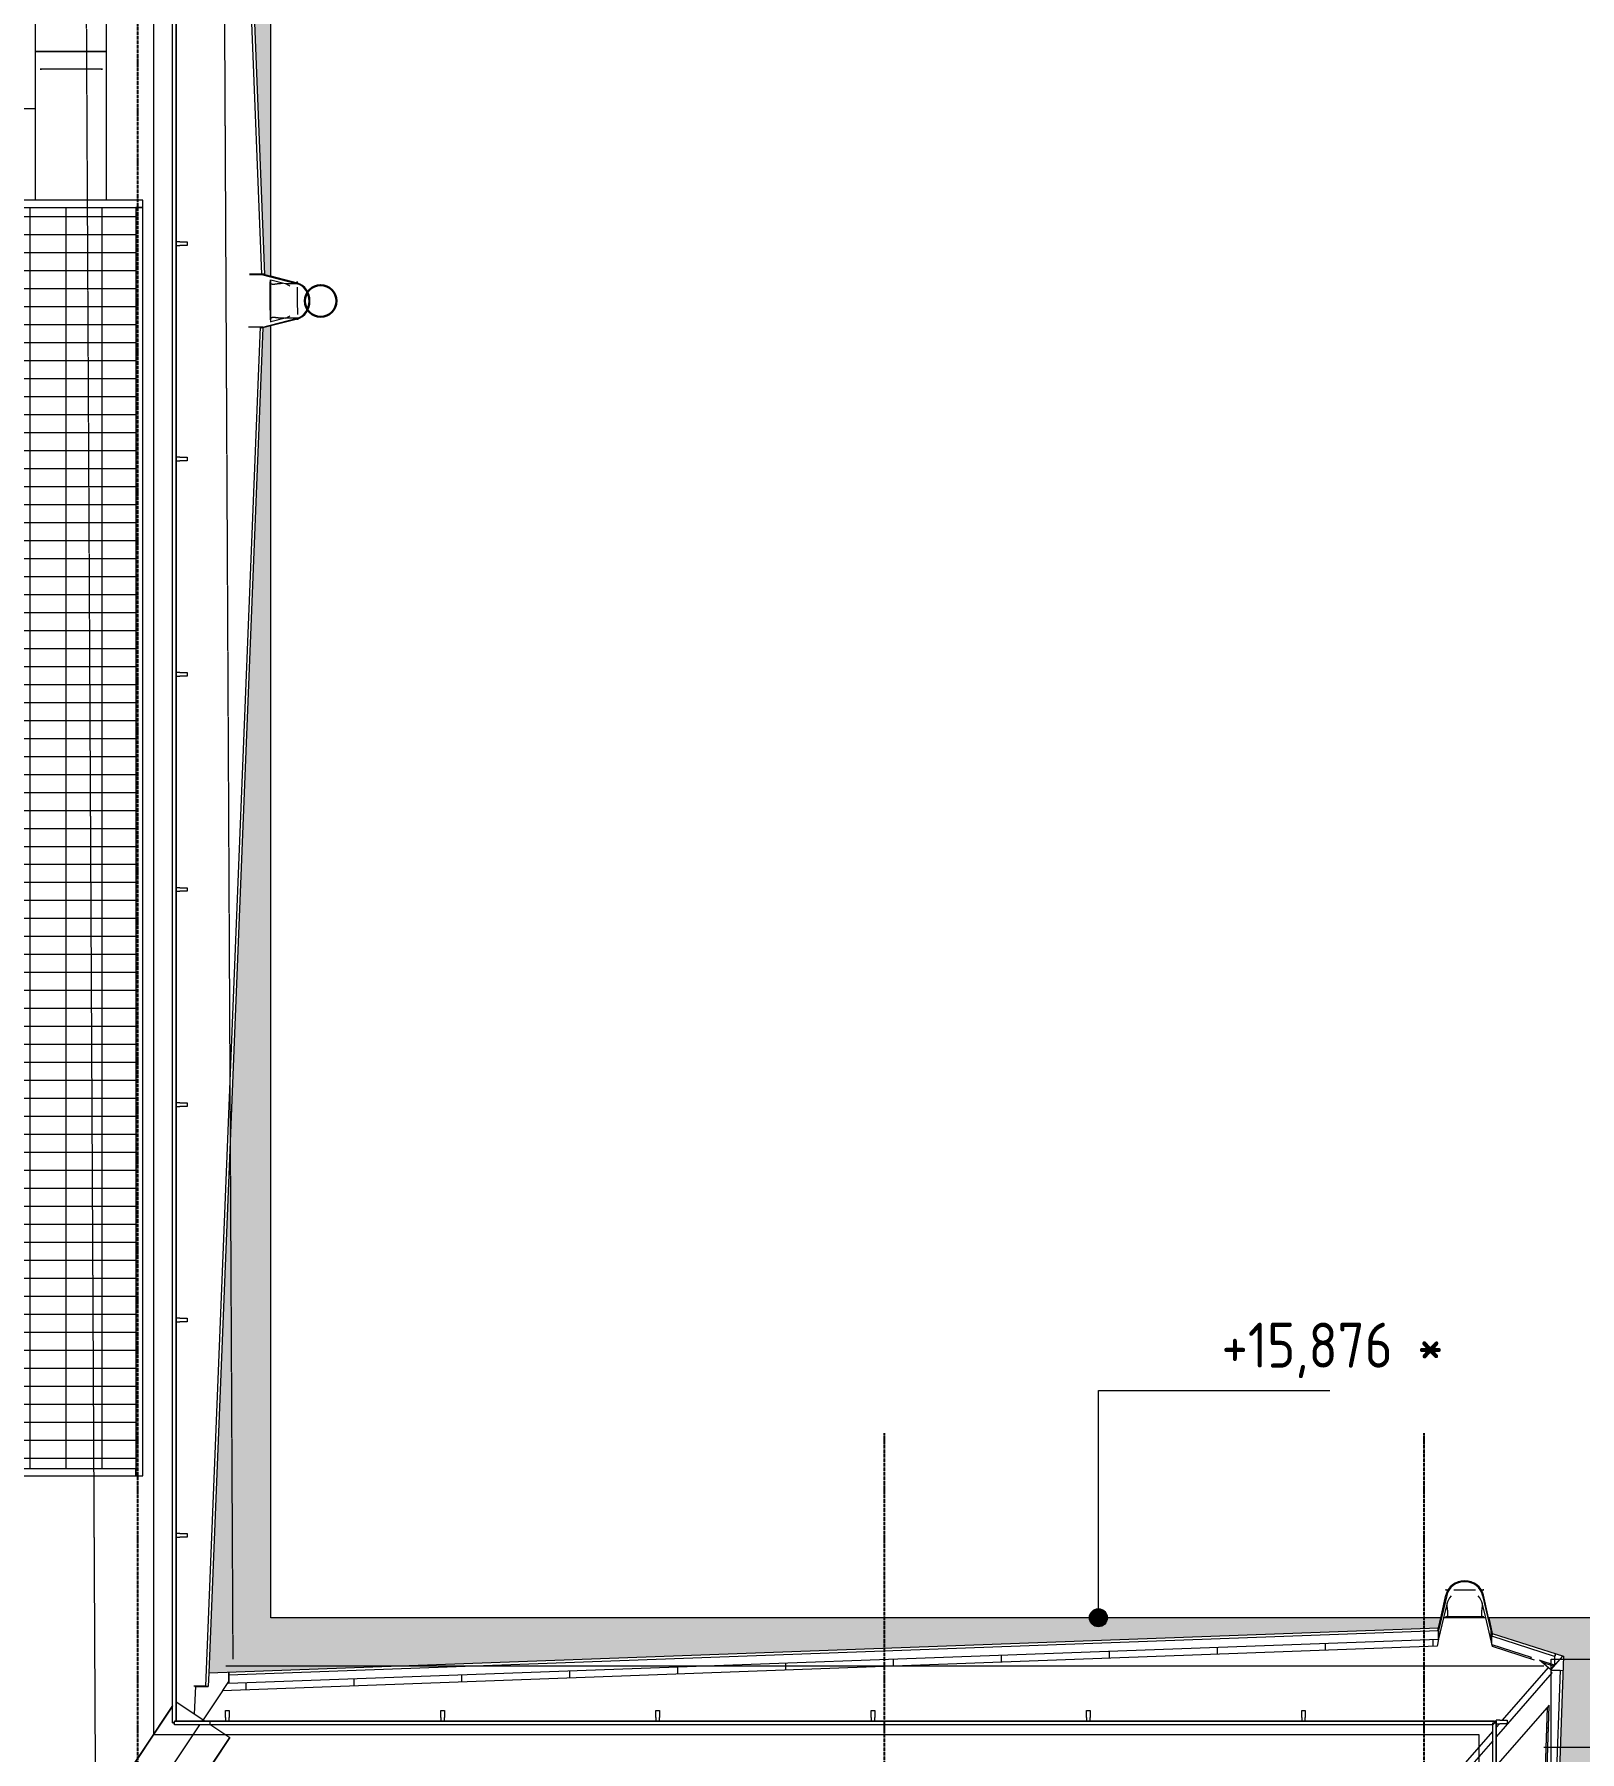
# Model space of a CAD drawing. Header units: millimetres. Extents: x -99936 to 523262, y -63190 to 327013.
# Drawn here: x 421342 to 429933, y 20264 to 29809 of the extents above; entities that cross this region are included whole.
import ezdxf

# ---------------------------------------------------------------- set-up
doc = ezdxf.new("R2010")
doc.units = ezdxf.units.MM
doc.linetypes.add('ADSK_Линия сетки', pattern=[25, 20, -2.5, 0, -2.5])
doc.linetypes.add('ADSK_Штриховая_ш3 п1_5', pattern=[4.5, 3, -1.5])
for name, color, linetype, lineweight in [('0_АР', 8, 'Continuous', 20), ('Антураж', 7, 'Continuous', 18), ('Ограждение', 251, 'Continuous', 18)]:
    doc.layers.add(name, color=color, linetype=linetype, lineweight=lineweight)
doc.layers.add('Обобщенные модели', color=5, linetype='Continuous', lineweight=18, true_color=0x0000ff)
doc.styles.add('GOST Common_1', font='GOST Common_0.ttf', dxfattribs={"width": 0.9, "height": 200})

# ---------------------------------------------------------------- blocks, each defined once
blk = doc.blocks.new('Водосток - Тип 1 _карниз больше 490мм_-5143036-План кровли АР копия 1')
at = {"layer": 'Обобщенные модели'}
for p, q in [((18.8, 405), (26.2, 405)), ((50.7, 405), (125, 405)), ((125, 405), (202.5, 405)), ((227.3, 405), (231.2, 405)), ((125, 255), (18.8, 255)), ((231.2, 255), (125, 255))]:
    blk.add_line(p, q, dxfattribs=at)
for points, knots in [([(25.7, 403.5), (25.4, 403.6), (23.4, 404.6), (21.1, 405), (18.8, 405)], [-0.06915603, -0.06915603, -0.06915603, -0.06915603, -0.05882353, 0, 0, 0, 0]), ([(27.1, 257.4), (27.9, 258), (29.3, 259.4), (30.8, 262.1), (31.6, 264.9), (32, 267.4), (32.1, 269.4), (32.2, 271.5), (32.2, 273.8), (32.1, 276.2), (31.9, 278.7), (31.6, 281.4), (31.3, 284.1), (31, 287), (30.6, 289.9), (30.2, 292.9), (29.8, 296), (29.4, 299.2), (29, 302.4), (28.7, 305.7), (28.3, 310.2), (27.8, 315.9), (27.6, 320.6), (27.5, 322.9)], [-0.9134505, -0.9134505, -0.9134505, -0.9134505, -0.8823529, -0.8529412, -0.8235294, -0.8088235, -0.7941176, -0.7794118, -0.7647059, -0.75, -0.7352941, -0.7205882, -0.7058824, -0.6911765, -0.6764706, -0.6617647, -0.6470588, -0.6323529, -0.6176471, -0.6029412, -0.5882353, -0.5588235, -0.5294118, -0.5294118, -0.5294118, -0.5294118]), ([(222.5, 334.3), (222.6, 330.5), (222.6, 324.3), (222.2, 315.9), (221.7, 310.2), (221.3, 305.7), (221, 302.4), (220.6, 299.2), (220.2, 296), (219.8, 292.9), (219.4, 289.9), (219, 286.9), (218.7, 284.1), (218.4, 281.4), (218.1, 278.7), (217.9, 276.2), (217.8, 273.8), (217.8, 271.5), (217.9, 269.4), (218, 267.3), (218.4, 264.9), (219.2, 262.1), (220.9, 259.1), (222.6, 257.5), (223.7, 256.8)], [-0.5179515, -0.5179515, -0.5179515, -0.5179515, -0.4705882, -0.4411765, -0.4117647, -0.3970588, -0.3823529, -0.3676471, -0.3529412, -0.3382353, -0.3235294, -0.3088235, -0.2941176, -0.2794118, -0.2647059, -0.25, -0.2352941, -0.2205882, -0.2058824, -0.1911765, -0.1764706, -0.1470588, -0.1176471, -0.0760514, -0.0760514, -0.0760514, -0.0760514])]:
    blk.add_open_spline(points, degree=3, knots=knots, dxfattribs=at)
for points in [[(231.2, 405), (229.8, 405), (228.5, 404.9), (227.3, 404.6)], [(18.8, 255), (19.7, 255), (20.6, 255.1), (21.4, 255.2)], [(228.3, 255.2), (229.2, 255.1), (230.2, 255), (231.2, 255)]]:
    blk.add_open_spline(points, degree=3, dxfattribs=at)
blk = doc.blocks.new('Ограждение - 20 доп поручень 300-1864261-План кровли АР копия 1')
at = {"layer": 'Ограждение'}
for p, q in [((-60, 10), (-40, 10)), ((-60, 10), (-60, -10)), ((0, 10), (-40, 10)), ((0, -10), (0, 10)), ((-40, -10), (-60, -10)), ((-40, -10), (0, -10))]:
    blk.add_line(p, q, dxfattribs=at)
blk = doc.blocks.new('Ограждение - Ограждение-2505142-План кровли АР копия 1')
at = {"extrusion": (0, 0, -1), "zscale": -1}
for p, rotation in [((-3272.2, 28649.9), 180), ((-3272.2, 27453.3), 180), ((-3272.2, 26256.8), 180), ((-3272.2, 25060.2), 180), ((-3272.2, 23863.6), 180), ((-3272.2, 22667), 180), ((-3272.2, 21470.5), 180), ((-3496, 20497.7), 90.00000000000018), ((-4692.6, 20497.7), 90.00000000000018), ((-5889.2, 20497.7), 90.00000000000018), ((-7085.8, 20497.7), 90.00000000000018), ((-8282.3, 20497.7), 90.00000000000018), ((-9478.9, 20497.7), 90.00000000000018), ((-10610.7, 20433), 180)]:
    blk.add_blockref('Ограждение - 20 доп поручень 300-1864261-План кровли АР копия 1', p, dxfattribs=dict(at, rotation=rotation))
blk = doc.blocks.new('Тип верхнего поручня - Верхний поручень_Внутренний_-2505167-План кровли АР копия 1')
at = {"layer": 'Ограждение'}
for p, q in [((3192.2, 20427.7), (3192.2, 43293.4)), ((3212.2, 43293.4), (3212.2, 20437.7)), ((3202.2, 20427.7), (3192.2, 20427.7)), ((3202.2, 20417.7), (3202.2, 20437.7)), ((3202.2, 20437.7), (3399.7, 20437.7)), ((3399.7, 20437.7), (10550.7, 20437.7)), ((3399.7, 20437.7), (3399.7, 20417.7)), ((10530.7, 20417.7), (10550.7, 20437.7)), ((10550.7, 20437.7), (10550.7, 13253.5)), ((3399.7, 20417.7), (3202.2, 20417.7)), ((10530.7, 20417.7), (3399.7, 20417.7)), ((10530.7, 13253.5), (10530.7, 20417.7))]:
    blk.add_line(p, q, dxfattribs=at)
blk = doc.blocks.new('Тип верхнего поручня - Верхний поручень_Внутренний_-V27-План кровли АР копия 1')
at = {"layer": 'Ограждение'}
for p, q in [((3192.2, 20427.7), (3192.2, 43293.4)), ((3212.2, 20437.7), (3212.2, 43293.4)), ((3192.2, 20427.7), (3202.2, 20427.7)), ((3202.2, 20417.7), (3202.2, 20437.7)), ((3399.7, 20437.7), (3202.2, 20437.7)), ((10540.7, 20437.7), (3399.7, 20437.7)), ((10530.7, 20427.7), (10550.7, 20427.7)), ((10530.7, 13253.5), (10530.7, 20427.7)), ((10540.7, 20427.7), (10540.7, 20437.7)), ((10550.7, 13253.5), (10550.7, 20427.7)), ((3399.7, 20417.7), (3202.2, 20417.7)), ((10530.7, 20417.7), (3399.7, 20417.7))]:
    blk.add_line(p, q, dxfattribs=at)
blk = doc.blocks.new('Водосток - Тип 1 _карниз больше 490мм_-5137789-План кровли АР копия 1')
at = {"layer": 'Обобщенные модели'}
for p, q in [((18.8, 285), (32.8, 285)), ((63.9, 285), (125, 285)), ((125, 285), (186.1, 285)), ((217.2, 285), (231.2, 285)), ((125, 135), (18.8, 135)), ((75, 135), (75, 130)), ((231.2, 135), (125, 135)), ((175, 130), (175, 135)), ((175, 135), (175, 130.7))]:
    blk.add_line(p, q, dxfattribs=at)
at = {"layer": 'Обобщенные модели', "flags": 128}
blk.add_lwpolyline([(75, 130), (75, 133.8), (75, 135)], dxfattribs=at)
at = {"layer": 'Обобщенные модели'}
for points, knots in [([(30.3, 278.7), (30, 279.3), (28.6, 281.6), (25.1, 284.3), (21.1, 285), (18.8, 285)], [-0.1375095, -0.1375095, -0.1375095, -0.1375095, -0.1176471, -0.0588235, 0, 0, 0, 0]), ([(18.8, 135), (21.1, 135), (25.1, 135.7), (28.9, 138.6), (30.8, 142.1), (31.6, 144.9), (32, 147.4), (32.1, 149.4), (32.2, 151.5), (32.2, 153.8), (32.1, 156.2), (31.9, 158.7), (31.6, 161.4), (31.3, 164.1), (31, 167), (30.6, 169.9), (30.2, 172.9), (29.8, 176), (29.4, 179.2), (29, 182.4), (28.7, 185.7), (28.3, 190.2), (27.8, 195.9), (27.5, 203.5), (27.4, 208.8), (27.4, 211.7)], [-1, -1, -1, -1, -0.9411765, -0.8823529, -0.8529412, -0.8235294, -0.8088235, -0.7941176, -0.7794118, -0.7647059, -0.75, -0.7352941, -0.7205882, -0.7058824, -0.6911765, -0.6764706, -0.6617647, -0.6470588, -0.6323529, -0.6176471, -0.6029412, -0.5882353, -0.5588235, -0.5294118, -0.4928418, -0.4928418, -0.4928418, -0.4928418]), ([(222.6, 211.7), (222.6, 208.8), (222.5, 203.5), (222.2, 195.9), (221.7, 190.2), (221.3, 185.7), (221, 182.4), (220.6, 179.2), (220.2, 176), (219.8, 172.9), (219.4, 169.9), (219, 166.9), (218.7, 164.1), (218.4, 161.4), (218.1, 158.7), (217.9, 156.2), (217.8, 153.8), (217.8, 151.5), (217.9, 149.4), (218, 147.3), (218.4, 144.9), (219.2, 142.1), (221.1, 138.5), (224.9, 135.7), (228.9, 135), (231.2, 135)], [-0.5072179, -0.5072179, -0.5072179, -0.5072179, -0.4705882, -0.4411765, -0.4117647, -0.3970588, -0.3823529, -0.3676471, -0.3529412, -0.3382353, -0.3235294, -0.3088235, -0.2941176, -0.2794118, -0.2647059, -0.25, -0.2352941, -0.2205882, -0.2058824, -0.1911765, -0.1764706, -0.1470588, -0.1176471, -0.0588235, 0, 0, 0, 0]), ([(231.2, 285), (228.9, 285), (224.9, 284.3), (221.4, 281.6), (220, 279.3), (219.7, 278.7)], [-1, -1, -1, -1, -0.9411765, -0.8823529, -0.8625977, -0.8625977, -0.8625977, -0.8625977])]:
    blk.add_open_spline(points, degree=3, knots=knots, dxfattribs=at)
blk = doc.blocks.new('Ограждение - Ограждение-2968274-План кровли АР копия 1')
at = {"layer": 'Ограждение'}
for p, q in [((10585.7, 20443), (10840.6, 20735.2)), ((10740, 20784.2), (10746.1, 20791.2)), ((10790.6, 20778.7), (10840.6, 20735.2)), ((10840.6, 20735.2), (10853.4, 20724)), ((10853.4, 20724), (10861.6, 20716.8)), ((10861.9, 20707.9), (10550.7, 20351.2)), ((10550.7, 20186.8), (10847.3, 20526.8)), ((3917.7, 12797.5), (10530.7, 20379.9)), ((10550.7, 20402.9), (10568.3, 20423)), ((10530.7, 20328.2), (3962.8, 12797.5)), ((4019.8, 12698.4), (10530.7, 20163.8)), ((3831.3, 12862.8), (9632.6, 19514.6)), ((3906.2, 12797.5), (3831.3, 12862.8)), ((4019.8, 12698.4), (3966.9, 12744.5))]:
    blk.add_line(p, q, dxfattribs=at)
blk = doc.blocks.new('Ограждение - Ограждение-2968377-План кровли АР копия 1')
at = {"layer": 'Ограждение'}
for p, q in [((3192.2, 20524.1), (-1673, 13227.5)), ((3212.2, 20545.5), (3360.1, 20446.9)), ((3192.2, 20521.5), (-1673, 13225)), ((3360.1, 20446.9), (3354, 20437.7)), ((3360.1, 20446.9), (3373.9, 20437.7)), ((3340.6, 20417.7), (-1673, 12898.6)), ((-1529.8, 12789), (3509.8, 20347.1)), ((3511, 20346.3), (-1528.6, 12788.2)), ((3403.9, 20417.7), (3509.8, 20347.1)), ((3509.8, 20347.1), (3511, 20346.3)), ((-1529.8, 12789), (-1673, 12884.5)), ((-1528.6, 12788.2), (-1529.8, 12789))]:
    blk.add_line(p, q, dxfattribs=at)
blk = doc.blocks.new('Антураж 4 - Антураж 4-5053377-План кровли АР копия 1')
at = {"layer": 'Антураж'}
for p, q in [((10275, 21136.6), (10230.4, 20941.3)), ((10241.6, 21012.5), (10270.1, 21137.6)), ((10475, 21136.6), (10519.6, 20941.3)), ((10508.4, 21012.5), (10479.9, 21137.6)), ((10257.2, 21012), (10230.4, 20894.6)), ((10492.8, 21012), (10257.2, 21012)), ((10275, 21088.3), (10257.6, 21012)), ((10492.4, 21011.8), (10475, 21088.3)), ((10529.1, 20852.7), (10492.8, 21012)), ((10230.2, 20939.8), (3505.2, 20693.4)), ((10225.6, 20942.3), (10228.7, 20955.9)), ((10230.4, 20941.3), (10225.6, 20942.3)), ((10230.2, 20939.8), (10230.2, 20893.6)), ((10230.4, 20894.6), (10230.4, 20941.3)), ((10519.6, 20941.3), (10524.4, 20942.3)), ((10519.6, 20941.3), (10519.6, 20894.6)), ((10524.4, 20894), (10524.4, 20942.3)), ((10526.7, 20909.2), (10532.2, 20924.4)), ((10875, 20796.7), (10526.7, 20909.2)), ((10526.7, 20863.5), (10526.7, 20909.2)), ((10221.2, 20853.9), (3469.9, 20607.1)), ((10229.8, 20892), (3505.2, 20646.1)), ((10230.2, 20893.6), (10221.2, 20853.9)), ((10524.4, 20894), (10519.9, 20893.1)), ((10745.7, 20790.8), (10527.1, 20861.8)), ((10763.2, 20776.7), (10529.1, 20852.7)), ((10880.5, 20811.9), (10875, 20796.7)), ((10880.5, 20807.1), (10880.5, 20811.9)), ((10875, 20748.8), (10795.2, 20774.7)), ((10868.2, 20742.6), (10810.6, 20761.3)), ((10852.6, 20724.7), (10868.2, 20742.6)), ((10868.2, 20741), (10853.4, 20724)), ((10868.2, 20742.6), (10868.2, 20741)), ((10875, 20796.7), (10875, 20748.8)), ((10875, 20748.8), (10878.2, 20757.8)), ((10878.2, 20759.4), (10876.4, 20760)), ((10876.6, 20799.5), (10878.9, 20805.8)), ((10876.6, 20754.9), (10876.6, 20799.5)), ((10878.2, 20759.4), (10876.6, 20754.9)), ((10878.2, 20800.8), (10876.9, 20801.2)), ((10878.2, 20800.8), (10880.5, 20807.1)), ((10878.9, 20804.2), (10878.2, 20802.4)), ((10878.2, 20802.4), (10878.2, 20800.8)), ((10878.2, 20757.8), (10878.2, 20759.4)), ((10878.9, 20805.8), (10878.9, 20804.2)), ((3505.2, 20693.4), (3504.6, 20709.5)), ((3504.6, 20709.5), (3504.6, 20704.7)), ((3504.6, 20704.7), (3504.8, 20698.1)), ((3504.8, 20701.6), (3504.8, 20703.2)), ((3504.8, 20703.2), (3505, 20696.5)), ((3504.8, 20699.7), (3504.8, 20701.6)), ((3504.8, 20698.1), (3504.8, 20699.7)), ((3505, 20652.5), (3504.8, 20657.2)), ((3504.8, 20657.2), (3504.8, 20655.6)), ((3504.8, 20655.6), (3505.2, 20646.1)), ((3505, 20696.5), (3505, 20652.5)), ((3505.2, 20646.1), (3505.2, 20693.4)), ((3469.9, 20607.1), (3362.2, 20445.5))]:
    blk.add_line(p, q, dxfattribs=at)
for centre, major_axis, start_param, end_param in [((10375, 21116.1), (107.3, 0), 0.212798, 2.928795), ((10375, 21116.1), (102.3, 0), 0.212798, 2.928795), ((10375, 21067.8), (102.3, 0), 2.388978, 2.928795), ((10375, 21067.8), (102.3, 0), 0.212798, 0.752609)]:
    blk.add_ellipse(centre, major_axis=major_axis, ratio=0.946762, start_param=start_param, end_param=end_param, dxfattribs=at)
blk = doc.blocks.new('Антураж 9 - Антураж 9-5661486-План кровли АР копия 1')
at = {"layer": 'Антураж'}
for p, q in [((3687.2, 28480), (3404.1, 35708)), ((3687.2, 28480), (3619.1, 28480)), ((3620, 28477.6), (3685.5, 28477.6)), ((3686, 28480), (3685.5, 28477.6)), ((3685.5, 28477.6), (3886, 28426.2)), ((3702.3, 28480.8), (3687.2, 28480)), ((3702.1, 28478.4), (3694.6, 28480.4)), ((3737.7, 28214.1), (3736.8, 28448.3)), ((3887.1, 28431.1), (3737.3, 28469.4)), ((3817.9, 28426.2), (3737.3, 28446.9)), ((3886, 28426.2), (3817.9, 28426.2)), ((3678.9, 28187.8), (3374.8, 20631.3)), ((3613.5, 28187.8), (3678.9, 28187.8)), ((3678.9, 28187.8), (3694, 28187)), ((3685.5, 28184.5), (3886, 28235.9)), ((3686.5, 28179.7), (3685.5, 28184.5)), ((3693.8, 28181.5), (3686.5, 28179.7)), ((3694, 28186.7), (3693.8, 28181.5)), ((3887.1, 28231.1), (3737.3, 28192.7)), ((3817.9, 28235.9), (3737.7, 28215.4)), ((3886, 28235.9), (3817.9, 28235.9)), ((3374.8, 20631.3), (3310.4, 20631.3)), ((3314.6, 20477.2), (3320.8, 20631.3)), ((3314.8, 20631.1), (3377, 20631.1)), ((3389.9, 20630.6), (3374.8, 20631.3)), ((3379.1, 20630.9), (3376.9, 20630.9)), ((3376.9, 20630.9), (3383.1, 20630.6)), ((3377, 20631.1), (3383.2, 20630.8)), ((3380.9, 20630.8), (3379.1, 20630.9)), ((3383.2, 20630.8), (3380.9, 20630.8)), ((3383.1, 20630.6), (3389.9, 20630.6)), ((3392.9, 20705.4), (3389.9, 20630.6))]:
    blk.add_line(p, q, dxfattribs=at)
for centre, major_axis, start_param, end_param in [((3795.2, 28331.1), (0, 98.5), 5.694584, 6.021983), ((3863.4, 28331.1), (0, 98.5), 3.402795, 6.021983), ((3863.4, 28331.1), (0, 103.5), 3.401894, 6.022884), ((3795.2, 28331.1), (0, 98.5), 3.402795, 3.730193)]:
    blk.add_ellipse(centre, major_axis=major_axis, ratio=0.890848, start_param=start_param, end_param=end_param, dxfattribs=at)
blk = doc.blocks.new('Антураж 21 - Антураж 21-5695973-План кровли АР копия 1')
at = {"layer": 'Антураж'}
for p, q in [((10905, 20720.7), (10646.7, 13342)), ((10857.1, 20720.7), (10905, 20720.7)), ((10905, 20720.7), (10920.8, 20720.1)), ((10843.6, 20522.5), (10597.4, 13489.8)), ((10589.6, 13483.3), (10836, 20513.8)), ((9367.8, 12460.9), (9600.4, 19096.5)), ((9602.3, 19099.3), (9369.7, 12462.4)), ((10664.9, 13409.4), (10662.5, 13341.4)), ((10646.7, 13342), (10600.2, 13342)), ((10604.7, 13341.9), (10649.5, 13341.9)), ((10662.5, 13341.4), (10646.7, 13342)), ((10649.5, 13341.9), (10656, 13341.6)), ((10652.4, 13341.7), (10650.5, 13341.7)), ((10650.5, 13341.7), (10657.1, 13341.4)), ((10654.2, 13341.6), (10652.4, 13341.7)), ((10656, 13341.6), (10654.2, 13341.6)), ((10657.1, 13341.4), (10662.5, 13341.4))]:
    blk.add_line(p, q, dxfattribs=at)
blk = doc.blocks.new('Construction_Roof-Accessories_Lindab_BR - Construction_Roof-Accessories_Lindab_BR-V57-План кровли АР копия 1')
at = {"layer": 'Обобщенные модели', "lineweight": 9}
for p, q in [((444.6, 33983.8), (446.4, 33983.8)), ((444.6, 32583.8), (444.6, 33983.8)), ((462.3, 33983.8), (446.4, 33983.8)), ((462.3, 33983.8), (467.5, 33983.8)), ((467.5, 33983.8), (474.7, 33983.8)), ((474.7, 33983.8), (811.8, 33983.8)), ((811.8, 33983.8), (818.5, 33983.8)), ((818.5, 33983.8), (820.6, 33983.8)), ((836.2, 33983.8), (820.6, 33983.8)), ((836.2, 33983.8), (838.4, 33983.8)), ((838.4, 32583.8), (838.4, 33983.8)), ((446.4, 32583.8), (444.6, 32583.8)), ((446.4, 32583.8), (462.3, 32583.8)), ((467.5, 32583.8), (462.3, 32583.8)), ((474.7, 32583.8), (467.5, 32583.8)), ((811.8, 32583.8), (474.7, 32583.8)), ((818.5, 32583.8), (811.8, 32583.8)), ((820.6, 32583.8), (818.5, 32583.8)), ((820.6, 32583.8), (836.2, 32583.8)), ((838.4, 32583.8), (836.2, 32583.8))]:
    blk.add_line(p, q, dxfattribs=at)
blk = doc.blocks.new('Construction_Roof-Accessories_Lindab_KO - Construction_Roof-Accessories_Lindab_KO-V55-План кровли АР копия 1')
at = {"layer": 'Обобщенные модели', "lineweight": 9}
for p, q in [((1526.5, 33886.5), (1180.7, 33886.5)), ((1180.7, 33885.3), (1187.4, 33885.3)), ((1519.5, 33885.3), (1526.5, 33885.3))]:
    blk.add_line(p, q, dxfattribs=at)
blk = doc.blocks.new('Construction_Roof-Accessories_Lindab_BR - Construction_Roof-Accessories_Lindab_BR-V69-План кровли АР копия 1')
at = {"layer": 'Обобщенные модели', "lineweight": 9}
for p, q in [((2429.8, 29717.8), (2431.6, 29717.8)), ((2429.8, 28890.9), (2429.8, 29717.8)), ((2447.4, 29717.8), (2431.6, 29717.8)), ((2447.4, 29717.8), (2452.7, 29717.8)), ((2452.7, 29717.8), (2459.9, 29717.8)), ((2459.9, 29717.8), (2797, 29717.8)), ((2797, 29717.8), (2803.7, 29717.8)), ((2803.7, 29717.8), (2805.8, 29717.8)), ((2821.4, 29717.8), (2805.8, 29717.8)), ((2821.4, 29717.8), (2823.6, 29717.8)), ((2823.6, 28891), (2823.6, 29717.8))]:
    blk.add_line(p, q, dxfattribs=at)
blk = doc.blocks.new('Ограждение - Ограждение-5944229-План кровли АР копия 1')
at = {"layer": 'Ограждение'}
for p, q in [((-440.4, 28891), (-440.4, 21841)), ((-400.4, 28891), (-440.4, 28891)), ((3026.6, 28891), (-400.4, 28891)), ((-400.4, 21841), (-400.4, 28891)), ((-400.4, 28891), (-400.4, 28851)), ((-400.4, 28851), (3026.6, 28851)), ((2986.6, 28851), (2986.6, 21801)), ((3026.6, 28851), (2986.6, 28851)), ((3026.6, 28851), (3026.6, 28891)), ((3026.6, 21801), (3026.6, 28851)), ((-440.4, 21841), (-400.4, 21841)), ((-432.9, 21841), (-432.9, 21833.5)), ((-432.9, 21833.5), (-407.9, 21833.5)), ((-407.9, 21833.5), (-407.9, 21841)), ((-400.4, 21833.5), (-407.9, 21833.5)), ((-407.9, 21833.5), (-407.9, 21808.5)), ((-407.9, 21808.5), (-400.4, 21808.5)), ((2986.6, 21841), (-400.4, 21841)), ((-400.4, 21841), (-400.4, 21801)), ((-400.4, 21801), (2986.6, 21801)), ((2986.6, 21801), (2986.6, 21841)), ((2986.6, 21801), (3026.6, 21801))]:
    blk.add_line(p, q, dxfattribs=at)

msp = doc.modelspace()

# ---------------------------------------------------------------- hatches: boundary and pattern name
at = {"layer": '0_АР'}
h = msp.add_hatch(color=256, dxfattribs=at)
h.paths.add_polyline_path([(460156.048, -526.128), (468569.459, -526.128), (468569.459, 470.859), (468481.418, 469.805), (468421.752, -474.784), (464071.312, -327.231), (460060.687, -462.432), (459998.422, -81.349), (459998.422, -526.128), (460149.25, -526.128)])
h.paths.add_polyline_path([(426848.189, -393.115), (426996.717, -393.115), (426995.842, -30.517), (426892.038, -280.991), (422574.472, -150.963), (418243.998, -302.79), (418181.719, 255.107), (418181.719, -393.115), (426834.404, -393.115)])
h.paths.add_polyline_path([(459998.422, 173.655), (460016.496, 178.563), (460106.837, 1715.554), (454775.129, 1522.727), (454768.656, 1484.019), (459998.422, 1484.019), (459998.422, 177.833)])
h.paths.add_polyline_path([(426996.717, 307.99), (426996.717, 1484.019), (431808.509, 1484.019), (431801.174, 1522.758), (426923.778, 1697.711), (426980.914, 312.038)])
h.paths.add_polyline_path([(418181.719, 498.461), (418449.786, 8044.464), (412395.486, 7833.234), (412388.989, 7794.377), (418181.719, 7794.377), (418181.719, 521.171)])
h.paths.add_polyline_path([(468569.459, 793.267), (468569.459, 7855.209), (474810.503, 7855.209), (474810.503, 8466.545), (474799.648, 8463.302), (474605.606, 7995.593), (468269.121, 8216.835), (468537.29, 799.29), (468551.342, 798.371), (468568.644, 793.496)])
h.paths.add_polyline_path([(444717.771, 1484.019), (454490.356, 1484.019), (454484.993, 1516.09), (447978.583, 1752.243), (447978.583, 1629.215), (438298.583, 1629.215), (438298.583, 1739.906), (432093.277, 1522.693), (432086.81, 1484.019), (444709.903, 1484.019)])
h.paths.add_polyline_path([(411793.26, 7794.377), (412110.688, 7794.377), (412105.58, 7824.926), (411796.08, 7895.033), (411970.992, 14167.216), (411736.117, 20164.305), (411690.795, 20175.916), (411690.795, 7794.377)])
h.paths.add_polyline_path([(474810.503, 8769.439), (474810.503, 16800.541), (474780.018, 16792.485), (474631.533, 12780.54), (474779.774, 8777.421), (474783.205, 8776.529)])
h.paths.add_polyline_path([(443273.93, 13315.94), (451515.613, 13634.753), (451524.958, 13673.918), (435026.374, 13673.918), (435036.378, 13633.972), (443273.9, 13315.942)])
h.paths.add_polyline_path([(429583.47, 13405.175), (434743.535, 13605.559), (434759.846, 13673.918), (430023.583, 13673.918), (430023.583, 21008.312), (429427.122, 21007.798), (429447.713, 20921.19), (429842.141, 20793.786), (429585.958, 13476.255)])
h.paths.add_polyline_path([(457100.321, 13409.872), (456816.083, 20843), (457389.976, 21005.252), (457399.649, 21047.105), (456625.269, 21047.105), (456625.269, 13673.918), (451796.602, 13673.918), (451806.282, 13633.349), (457093.451, 13410.162)])
h.paths.add_polyline_path([(474810.503, 17103.436), (474810.503, 32792.083), (474779.895, 32784.001), (474490.926, 24945.222), (474779.777, 17111.416), (474783.205, 17110.526)])
h.paths.add_polyline_path([(411690.795, 20470.394), (411735.74, 20481.908), (411958.454, 26169.966), (411735.987, 31850.241), (411690.795, 31861.818), (411690.795, 20474.46)])
h.paths.add_polyline_path([(464256.639, 20578.857), (463978.908, 27851.092), (463950.437, 27858.488), (463950.437, 21047.105), (457667.517, 21047.105), (457677.332, 21004.632), (464062.166, 20591.443)])
h.paths.add_polyline_path([(422311.501, 20701.207), (429147.245, 20951.717), (429160.161, 21008.312), (422655.84, 21008.312), (422655.84, 28188.447), (422612.394, 28177.317), (422318.663, 20879.162)])
h.paths.add_polyline_path([(463950.437, 28147.689), (463979.112, 28155.137), (464268.312, 35727.695), (464206.707, 37340.787), (463950.437, 37340.787), (463950.437, 28154.433)])
h.paths.add_polyline_path([(422655.84, 28465.231), (422655.84, 42943.283), (422621.022, 42934.364), (422337.867, 35703.511), (422621.004, 28474.156), (422655.355, 28465.356)])
h.paths.add_polyline_path([(411690.795, 32156.296), (411726.381, 32165.412), (411915.149, 37559.495), (411726.553, 42947.712), (411690.795, 42956.872), (411690.795, 32160.362)])
h.paths.add_polyline_path([(474810.503, 33094.978), (474810.503, 43242.685), (474778.616, 43234.402), (474593.967, 38155.311), (474779.777, 33102.958), (474783.205, 33102.068)])
h.paths.add_polyline_path([(464178.064, 38090.787), (463985.863, 43123.483), (463950.437, 43132.685), (463950.437, 38090.787), (464171.279, 38090.787)])
h.paths.add_polyline_path([(422655.84, 43220.068), (422655.84, 43712.396), (411690.795, 43712.396), (411690.795, 43251.35), (411726.898, 43260.599), (411851.013, 43604.774), (417072.423, 43417.467), (422496.578, 43611.919), (422620.729, 43229.062), (422655.504, 43220.154)])
h.paths.add_polyline_path([(463950.437, 43421.886), (464022.861, 43440.697), (464125.568, 43776.855), (469381.545, 43594.919), (474632.611, 43776.746), (474754.158, 43546.521), (474810.503, 43531.886), (474810.503, 43894.592), (463950.437, 43894.592), (463950.437, 43435.823)])
h = msp.add_hatch(dxfattribs=at)
h.set_pattern_fill('FP_12', color=256, style=0, pattern_type=2)
h.set_pattern_definition([(180, (419823.6, -4.2), (-7e-14, -600), [])])
h.paths.add_polyline_path([(417245.566, 12867.169), (417251.842, 12876.111), (417245.566, 12880.296)])
h.paths.add_polyline_path([(417245.566, 13223.326), (421335.387, 19356.948), (421057.182, 19346.094), (421155.468, 21796.787), (418518.148, 21797.469), (418518.148, 21804.287), (418510.648, 21804.713), (418510.648, 21816.787), (418498.148, 21816.787), (418498.142, 21829.287), (418485.648, 21829.287), (418485.648, 21836.787), (418478.148, 21836.787), (418478.829, 28886.787), (418624.428, 28886.787), (418624.428, 29803.094), (419018.298, 29803.094), (419018.298, 28886.787), (419245.826, 28886.787), (419245.826, 29803.094), (419639.696, 29803.094), (419639.696, 28886.787), (419834.225, 28886.787), (419834.225, 29803.094), (420228.095, 29803.094), (420228.095, 28886.787), (420577.393, 28886.787), (420577.393, 29803.094), (420971.262, 29803.094), (420971.262, 28886.787), (421348.346, 28886.787), (421348.346, 30096.424), (421227.036, 33204.764), (421227.036, 32429.407), (421211.723, 32429.407), (421211.723, 30154.13), (418142.593, 30154.13), (418142.593, 32454.13), (420833.167, 32454.13), (420833.167, 33829.407), (421202.659, 33829.407), (421192.63, 34086.376), (419695.234, 34087.057), (419695.915, 36734.984), (421169.7, 36734.984), (421389.993, 42379.614), (421185.515, 42373.962), (421157.406, 42348.81), (417241.395, 38785.212), (417245.566, 38785.212), (417245.566, 13476.255)])
h.paths.add_polyline_path([(422280.761, 20441.31), (422388.522, 20602.922), (422390.089, 20602.98), (422423.605, 20654.099), (422423.142, 20705.298), (422311.501, 20701.207), (422308.488, 20626.362), (422293.359, 20626.903), (422239.385, 20626.678), (422233.222, 20473.008), (422278.69, 20442.69)])
h.paths.add_polyline_path([(419187.741, 20510.787), (419143.148, 20510.787), (419143.148, 21713.012), (420343.148, 21713.012), (420343.148, 20510.787), (419549.108, 20510.787)])
h.paths.add_polyline_path([(422295.454, 20626.912), (422295.444, 20627.023), (422295.444, 20626.913)])
h.paths.add_polyline_path([(417944.415, 21403.094), (417914.259, 21403.094), (417914.259, 29803.094), (418308.129, 29803.094), (418308.129, 21403.094), (418103.639, 21403.094)])
h.paths.add_polyline_path([(422621.004, 28474.156), (422620.729, 28476.538), (422614.586, 28475.8), (422620.911, 28474.18)])
h.paths.add_polyline_path([(420460.176, 32579.588), (420073.327, 32579.588), (420073.327, 33979.588), (420467.197, 33979.588), (420467.197, 32579.588), (420462.113, 32579.588)])
h.paths.add_polyline_path([(418991.348, 32579.588), (418599.727, 32579.588), (418599.727, 33979.588), (418993.596, 33979.588), (418993.596, 32579.588)])
h.paths.add_polyline_path([(419393.315, 32579.588), (419363.158, 32579.588), (419363.158, 33979.588), (419757.028, 33979.588), (419757.028, 32579.588), (419549.108, 32579.588)])
h.paths.add_polyline_path([(419393.455, 34095.787), (419119.807, 34095.787), (419119.807, 35495.787), (419513.677, 35495.787), (419513.677, 34095.787), (419487.065, 34095.787)])
h.paths.add_polyline_path([(417339.355, 34957.795), (417340.28, 34965.295), (417339.575, 34961.414)])
h.paths.add_polyline_path([(417339.355, 35412.228), (417340.28, 35419.728), (417339.575, 35415.847)])
h.paths.add_polyline_path([(417380.905, 34950.295), (417335.162, 34950.806), (417335.162, 34951.828), (417331.586, 34950.807), (417327.394, 34957.795), (417326.475, 34965.327), (417328.491, 34975.902), (417331.587, 34979.784), (417395.834, 34980.295), (417395.834, 35404.728), (417335.162, 35405.239), (417335.162, 35406.261), (417331.587, 35405.239), (417327.394, 35412.228), (417326.475, 35419.76), (417328.491, 35430.335), (417331.587, 35434.217), (418986.305, 35434.217), (418989.624, 35429.703), (418991.188, 35423.61), (418991.188, 35415.846), (418989.401, 35409.121), (418986.305, 35405.239), (418984.517, 35404.728), (418855.513, 35404.728), (418855.513, 34980.871), (418832.495, 34980.871), (418832.495, 35404.728), (418495.99, 35404.728), (418495.99, 34980.871), (418472.972, 34980.871), (418472.972, 35404.728), (418136.467, 35404.728), (418136.467, 34980.871), (418113.449, 34980.871), (418113.449, 35404.728), (417776.943, 35404.728), (417776.943, 34981.728), (417753.926, 34981.728), (417753.926, 35404.728), (417418.852, 35404.728), (417418.852, 34980.295), (418986.305, 34979.784), (418989.401, 34975.902), (418991.188, 34969.177), (418991.188, 34961.413), (418989.401, 34954.688), (418986.305, 34950.806), (418984.517, 34950.295), (417401.098, 34950.295)])
h.paths.add_polyline_path([(419121.641, 35519.057), (419119.807, 35519.057), (419119.807, 36919.057), (419513.677, 36919.057), (419513.677, 35519.057), (419122.683, 35519.057)])
h.paths.add_polyline_path([(422324.79, 35704.046), (422324.781, 35704.155), (422324.781, 35704.047)])
h.paths.add_polyline_path([(422620.824, 42929.321), (422620.729, 42934.289), (422601.418, 42930.278), (422620.729, 42929.325)])
h.paths.add_polyline_path([(422620.715, 43229.066), (422619.183, 43233.79), (422613.046, 43231.031), (422619.183, 43229.458)])
h.paths.add_polyline_path([(422536.484, 43230.264), (422484.47, 43391.244), (422482.35, 43389.346), (422533.502, 43231.031)])
at = {"layer": '0_АР', "lineweight": 9}
h = msp.add_hatch(dxfattribs=at)
h.set_pattern_fill('FP_51', color=256, style=0, pattern_type=2)
h.set_pattern_definition([(0, (418918.58, -4.21), (0, 100), []), (90, (418918.58, -4.21), (-200, 1e-14), [])])
h.paths.add_polyline_path([(418508.148, 21816.787), (418508.971, 21816.787), (418508.144, 21829.287), (418498.148, 21829.287), (418498.148, 21816.787), (418508.136, 21816.787)])
h.paths.add_polyline_path([(418508.971, 21816.787), (418510.648, 21816.787), (418510.648, 21825.626), (418508.973, 21825.626), (418508.973, 21816.789)])
h.paths.add_polyline_path([(418518.148, 21836.787), (421905.148, 21836.787), (421905.148, 28846.787), (418518.148, 28846.787), (418518.148, 21900.253)])
h.paths.add_polyline_path([(418510.648, 21829.287), (418518.148, 21829.287), (418517.466, 21836.787), (418510.648, 21836.787)])
h.paths.add_polyline_path([(418508.973, 21825.626), (418510.648, 21825.626), (418510.222, 21829.287), (418508.973, 21829.287)])
at = {"layer": '0_АР'}
h = msp.add_hatch(color=256, dxfattribs=at)
edge = h.paths.add_edge_path()
edge.add_arc((427257.158, 21008.312), 50, 0, 360)
h = msp.add_hatch(dxfattribs=at)
h.set_pattern_fill('FP_15', color=256, style=0, pattern_type=2)
h.set_pattern_definition([(270, (418918.6, 2257.7), (600, 4e-14), [])])
h.paths.add_polyline_path([(422716.443, 12793.307), (422824.77, 12793.307), (422749.873, 12858.629), (428551.186, 19510.343), (428551.186, 19623.324), (421785.432, 19375.981), (417457.08, 12884.627), (422716.443, 12884.627), (422716.443, 12808.8)])
h.paths.add_polyline_path([(422390.089, 20602.98), (429139.739, 20849.734), (429147.237, 20887.709), (422423.798, 20641.913), (422423.412, 20653.805), (422403.798, 20623.889)])
h.paths.add_polyline_path([(429786.78, 20736.797), (429793.583, 20744.597), (429713.795, 20770.499), (429729.135, 20757.12), (429786.78, 20738.406)])
h.paths.add_polyline_path([(429793.583, 20744.597), (429837.727, 20795.212), (429799.097, 20807.69), (429799.097, 20802.861), (429797.475, 20801.603), (429796.826, 20796.592), (429795.204, 20796.273), (429795.204, 20793.786), (429795.204, 20755.689), (429796.826, 20755.162), (429795.204, 20750.684)])
h.paths.add_polyline_path([(429658.551, 20780.034), (429664.26, 20786.579), (429445.642, 20857.55), (429448.489, 20848.227), (429620.256, 20792.465)])
h.paths.add_polyline_path([(429445.246, 20859.288), (429445.246, 20904.981), (429450.76, 20920.205), (429446.822, 20921.477), (429443.032, 20938.082), (429443.032, 20889.792), (429438.512, 20888.792), (429440.71, 20879.162)])
h = msp.add_hatch(dxfattribs=at)
h.set_pattern_fill('FP_8', color=256, style=0, pattern_type=2)
h.set_pattern_definition([(180, (420477.3, -4.2), (-7e-14, -600), [])])
h.paths.add_polyline_path([(422885.515, 7936.79), (428286.431, 12456.665), (428518.424, 19092.254), (422938.369, 12694.231), (422885.515, 12740.328), (422885.515, 8370.802)])
h.paths.add_polyline_path([(429508.165, 13479.1), (429515.948, 13485.614), (429761.435, 20517.474), (429754.564, 20509.596), (429510.774, 13553.55)])
h.paths.add_polyline_path([(429839.414, 20715.886), (429842.141, 20793.786), (429837.727, 20795.212), (429771.943, 20719.785), (429775.682, 20716.524), (429832.943, 20716.147)])

# ---------------------------------------------------------------- linework, layer by layer
at = {"linetype": 'ADSK_Линия сетки'}
for p, q in [((421918.148, -3728.718), (421918.148, 44218.786)), ((426068.148, -3728.718), (426068.148, 22034.409)), ((429068.148, -3728.718), (429068.148, 22034.409))]:
    msp.add_line(p, q, dxfattribs=at)
at = {"layer": '0_АР', "linetype": 'ADSK_Штриховая_ш3 п1_5'}
for p, q in [((422446.987, 20778.312), (422331.388, 43521.068)), ((421565.266, 42756.195), (421681.043, 19978.312)), ((429733.583, 20738.312), (422407.19, 20738.312)), ((429773.583, 13407.661), (429773.583, 20778.312)), ((429773.583, 20778.312), (436530.979, 20778.312))]:
    msp.add_line(p, q, dxfattribs=at)
at = {"layer": '0_АР'}
for p, q in [((422005.84, 20358.312), (422005.84, 43062.396)), ((422655.84, 28465.231), (422655.84, 42943.283)), ((422337.847, 35704.038), (422621.004, 28474.156)), ((422621.004, 28474.156), (422655.84, 28465.231)), ((422655.84, 28323.536), (422655.84, 28442.645)), ((422612.394, 28177.317), (422311.501, 20701.207)), ((422655.84, 28188.447), (422612.394, 28177.317)), ((422655.84, 21008.312), (422655.84, 28188.447)), ((429160.161, 21008.312), (422655.84, 21008.312)), ((429147.237, 20951.684), (429160.161, 21008.312)), ((429410.868, 21008.312), (429176.297, 21008.312)), ((430023.583, 21008.312), (429427.004, 21008.312)), ((429427.004, 21008.312), (429446.822, 20921.477)), ((422311.501, 20701.207), (429147.237, 20951.684)), ((429446.822, 20921.477), (429842.141, 20793.786)), ((429842.141, 20793.786), (429583.47, 13405.175)), ((429837.727, 20795.212), (429771.943, 20719.785)), ((422390.089, 20602.98), (422423.798, 20654.394)), ((429373.583, 20358.312), (422005.84, 20358.312)), ((429373.583, 13673.918), (429373.583, 20358.312)), ((436978.583, 20287.105), (429733.583, 20287.105))]:
    msp.add_line(p, q, dxfattribs=at)
at = {"layer": '0_АР', "lineweight": 20}
for p, q in [((427257.158, 22271.63), (428543.325, 22271.63)), ((427257.158, 21008.312), (427257.158, 22271.63))]:
    msp.add_line(p, q, dxfattribs=at)
at = {"layer": '0_АР', "lineweight": 30}
msp.add_circle((422933.313, 28327.334), 88, dxfattribs=at)
at = {"layer": '0_АР'}
msp.add_circle((427257.158, 21008.312), 50, dxfattribs=at)

# ---------------------------------------------------------------- block references
for name, p in [('Антураж 9 - Антураж 9-5661486-План кровли АР копия 1', (418918.583, -4.213)), ('Ограждение - Ограждение-2505142-План кровли АР копия 1', (418918.583, -4.213)), ('Тип верхнего поручня - Верхний поручень_Внутренний_-2505167-План кровли АР копия 1', (418918.583, -4.213)), ('Тип верхнего поручня - Верхний поручень_Внутренний_-V27-План кровли АР копия 1', (418918.583, -4.213)), ('Construction_Roof-Accessories_Lindab_BR - Construction_Roof-Accessories_Lindab_BR-V57-План кровли АР копия 1', (420903.77, -2870.208)), ('Construction_Roof-Accessories_Lindab_BR - Construction_Roof-Accessories_Lindab_BR-V69-План кровли АР копия 1', (418918.583, -4.213)), ('Construction_Roof-Accessories_Lindab_KO - Construction_Roof-Accessories_Lindab_KO-V55-План кровли АР копия 1', (420193.601, -4270.208)), ('Ограждение - Ограждение-5944229-План кровли АР копия 1', (418918.583, -4.213)), ('Антураж 4 - Антураж 4-5053377-План кровли АР копия 1', (418918.583, -4.213)), ('Водосток - Тип 1 _карниз больше 490мм_-5137789-План кровли АР копия 1', (429168.583, 20878.312)), ('Ограждение - Ограждение-2968274-План кровли АР копия 1', (418918.583, -4.213)), ('Антураж 21 - Антураж 21-5695973-План кровли АР копия 1', (418918.583, -4.213)), ('Ограждение - Ограждение-2968377-План кровли АР копия 1', (418918.583, -4.213))]:
    msp.add_blockref(name, p, dxfattribs=at)
at = {"layer": '0_АР', "rotation": 270.2912255442424}
msp.add_blockref('Водосток - Тип 1 _карниз больше 490мм_-5143036-План кровли АР копия 1', (422397.984, 28451.661), dxfattribs=at)

# ---------------------------------------------------------------- texts
at = {"layer": '0_АР', "lineweight": 20, "insert": (427942.424, 22648.337), "char_height": 250, "width": 1442.16184, "attachment_point": 1, "line_spacing_factor": 1.022761, "style": 'GOST Common_1'}
msp.add_mtext('+15,876 *', dxfattribs=at)

doc.saveas('drawing.dxf')
